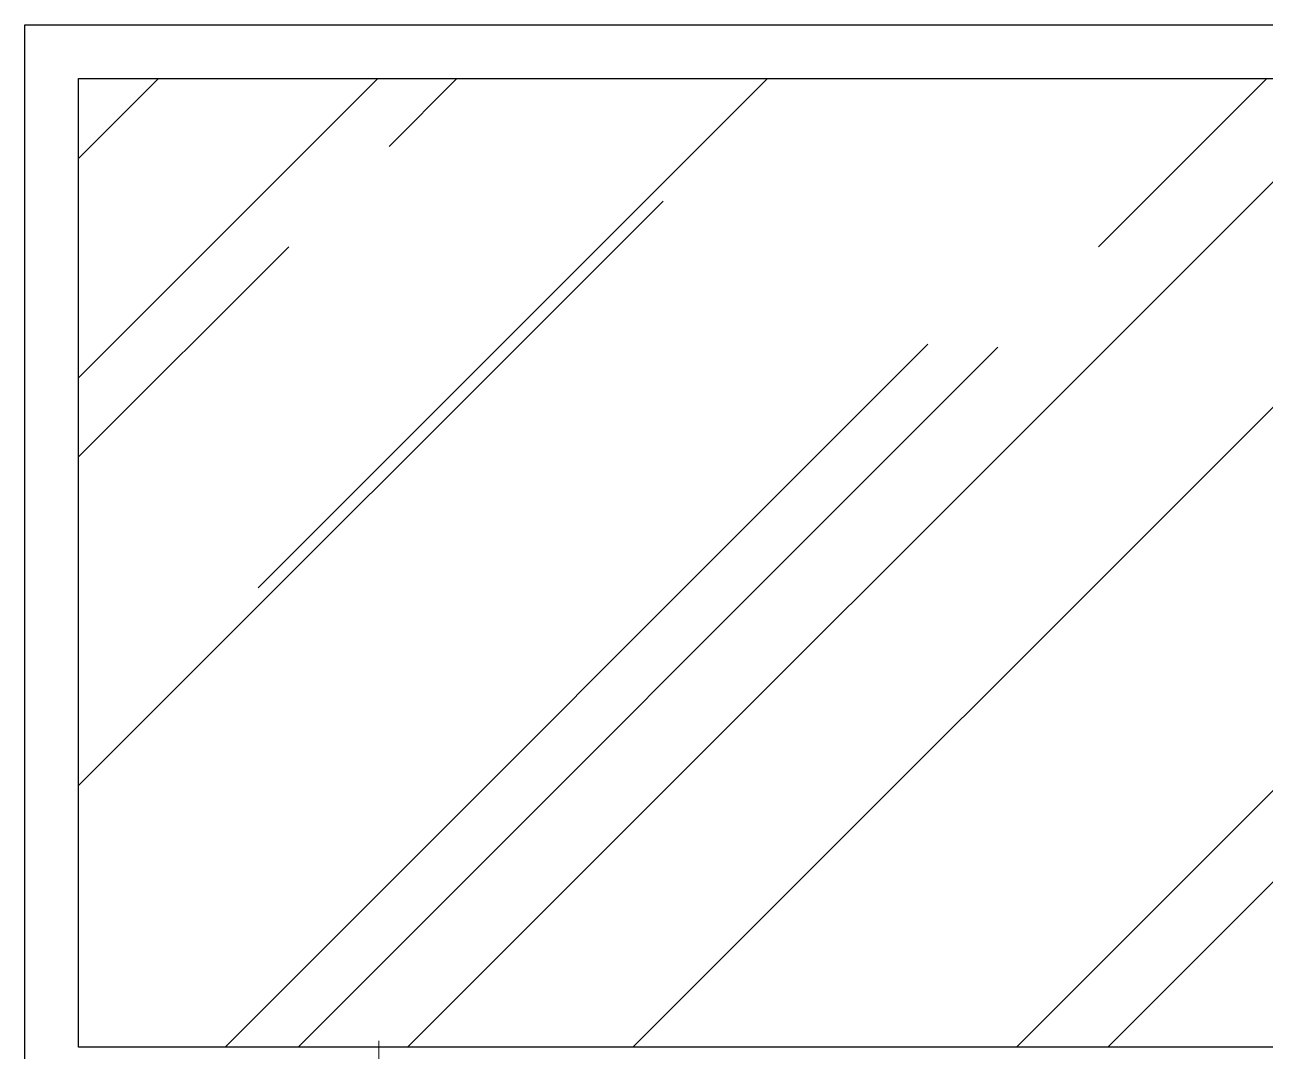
# Model space of a CAD drawing. Header units: millimetres. Extents: x 1252 to 32871, y -943 to 12244.
# Drawn here: x 19396 to 20548, y 6835 to 7789 of the extents above; entities that cross this region are included whole.
import ezdxf

# ---------------------------------------------------------------- set-up
doc = ezdxf.new("R2010")
doc.units = ezdxf.units.MM
doc.header["$MEASUREMENT"] = 0
doc.linetypes.add('CENTER', pattern=[50.8, 31.75, -6.35, 6.35, -6.35])
doc.layers.add('CENTER', color=9, linetype='CENTER', lineweight=0)
doc.layers.add('tampak', color=7, linetype='Continuous')

# ---------------------------------------------------------------- blocks, each defined once
blk = doc.blocks.new('fsf433')
at = {"layer": 'CENTER'}
blk.add_lwpolyline([(2137580.4, -52445.7), (2137580.4, -53004.9)], dxfattribs=at)

msp = doc.modelspace()

# ---------------------------------------------------------------- hatches: boundary and pattern name
at = {"layer": 'tampak', "transparency": 33554687}
h = msp.add_hatch(dxfattribs=at)
h.set_pattern_fill('AR-RROOF', color=256, scale=400, angle=45)
h.set_pattern_definition([(45, (-2111268.43, 60495.94), (339.411255, 905.09668), [6000, -800, 2000, -400]), (45, (-2111033.67, 61013.54), (-659.02352, 93.3381), [1200, -132, 2400, -300]), (45, (-2111367.42, 60877.77), (1281.277488, 1660.286722), [3200, -560, 1600, -400])])
h.paths.add_polyline_path([(19445.9, 7738.9), (19445.9, 6838.9), (21206.5, 6838.9), (21206.5, 7738.9)])

# ---------------------------------------------------------------- linework, layer by layer
for points in [[(19395.9, 7788.9), (21256.5, 7788.9), (21256.5, 6788.9), (19395.9, 6788.9)], [(19445.9, 7738.9), (21206.5, 7738.9), (21206.5, 6838.9), (19445.9, 6838.9)]]:
    msp.add_lwpolyline(points, close=True)

# ---------------------------------------------------------------- block references
msp.add_blockref('fsf433', (-2117855.5, 59290.3))

doc.saveas('drawing.dxf')
